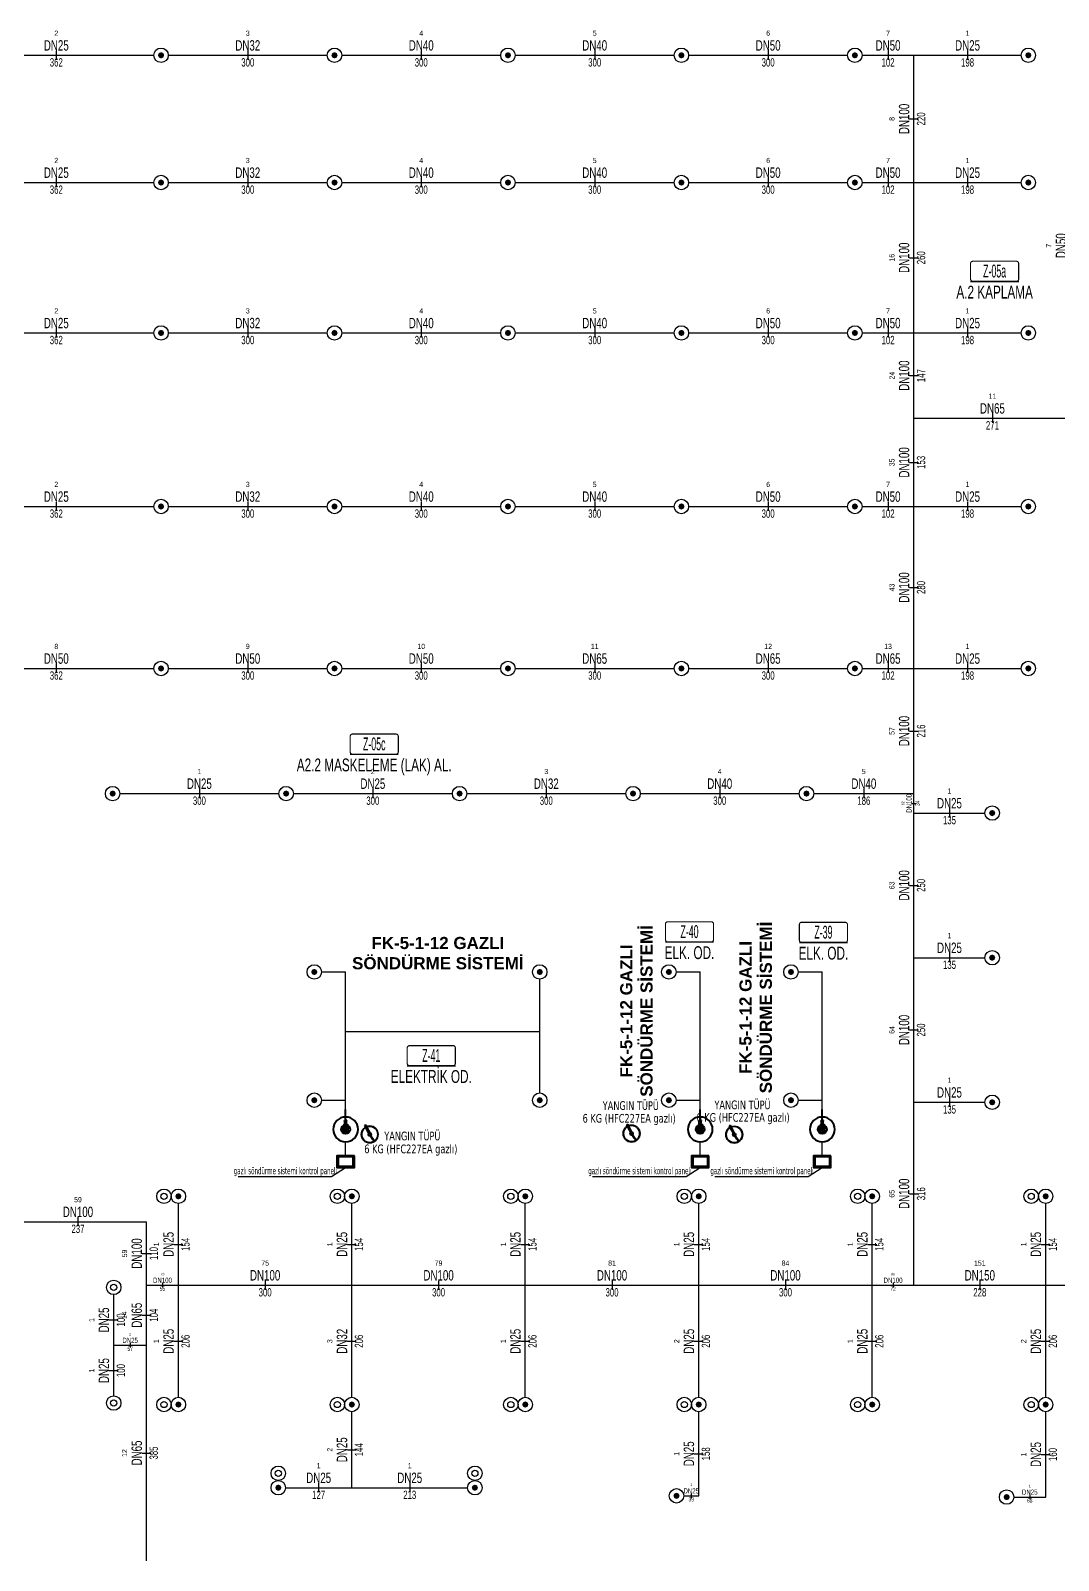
# Model space of a CAD drawing. Header units: centimetres. Extents: x 394264 to 551709, y 50011 to 59011.
# Drawn here: x 484624 to 486402, y 54333 to 56978 of the extents above; entities that cross this region are included whole.
import ezdxf
from ezdxf.enums import TextEntityAlignment as Align

# ---------------------------------------------------------------- set-up
doc = ezdxf.new("R2010")
doc.units = ezdxf.units.CM
doc.layers.get('0').update_dxf_attribs({"lineweight": 9})
for name, color, linetype in [('-M-MAHAL-DEBILER', 7, 'Continuous'), ('-M-MAHAL-ETIKET-NOT', 7, 'Continuous'), ('-M-MAHAL-ETIKET-NOTM', 7, 'Continuous'), ('-M-MAHAL-ETK-', 7, 'Continuous'), ('-M-MAHAL-HAVA-DEGISIM', 7, 'Continuous'), ('-M-MAHAL-NO', 7, 'Continuous'), ('-M-MAHAL-NOM', 7, 'Continuous'), ('-M-YNGN-BORUID', 7, 'Continuous'), ('-M-YNGN-BORUUZUN', 7, 'Continuous'), ('-M-YNGN-BORUYUK', 7, 'Continuous'), ('-M-YNGN-SPR-YUK', 7, 'Continuous'), ('-M-YNGN-ZON4-CAP-', 7, 'Continuous'), ('-M-YNGN-ZON4-SPR-', 7, 'Continuous')]:
    doc.layers.add(name, color=color, linetype=linetype)
for name, color, linetype, lineweight in [('-M-SPRINKLER PIPE_GAS', 190, 'Y1', 30), ('-M-SPRINKLER PIPE_GAS-SPR-', 7, 'Continuous', 30), ('-M-YNGN-ZON4', 3, 'SP', 30), ('0-KRCN-YNG-BORU', 1, 'boruYLINE', 40), ('0-KRCN-YNG-T-SPRİNKLER-ÇAP', 2, 'Continuous', 30), ('0-MEK-YNG-YANGINDOLABI', 171, 'Continuous', 35), ('0-MEK-YNG-YAZI', 71, 'Continuous', 35)]:
    doc.layers.add(name, color=color, linetype=linetype, lineweight=lineweight)
doc.layers.add('-M-YNGN-SPR-CAPCIZGI', color=188, linetype='Continuous', plot=False)
doc.styles.add('-M-ISSO-TEXT-TTF', font='ARIALN.TTF')
doc.styles.add('-M-MHLETK-NOT', font='romans.shx', dxfattribs={"width": 0.7})
doc.styles.add('-M-MHLETK-TEXT', font='ARIALN.TTF', dxfattribs={"width": 0.7})
doc.styles.add('CAP', font='ARIALNB.TTF')
doc.styles.add('CIZGI', font='tahoma.ttf', dxfattribs={"width": 0.8, "oblique": 20})
doc.styles.add('HCAD', font='HCAD.SHX', dxfattribs={"width": 0.8, "height": 0.2})
doc.styles.add('Kalin02', font='arialbd.ttf')
doc.styles.add('PIPESIZE', font='hcad.shx', dxfattribs={"width": 0.8})
doc.styles.add('ROMANS', font='tahoma.ttf', dxfattribs={"width": 0.8})
doc.styles.add('SPR-NOT', font='romans.shx')
doc.styles.get("Standard").update_dxf_attribs({"font": 'arial.ttf'})
doc.styles.add('ÇAP', font='tahoma.ttf')
doc.linetypes.add('boruYLINE', pattern='A,50,-0.8,["Y",CAP,S=7,R=0,X=0,Y=-3],-7', length=57.8)
doc.linetypes.add('SP', pattern='A,2,-0.1,["SP",CIZGI,S=0.14,R=0.2,X=0,Y=-0.07],-0.255', length=2.355)
doc.linetypes.add('Y1', pattern='A,2,-0.15,["Y",Standard,S=0.2,R=0.2,X=0,Y=-0.1],-0.25', length=2.4)

# ---------------------------------------------------------------- blocks, each defined once
blk = doc.blocks.new('M-MHLETK-YNG')
at = {"layer": '-M-MAHAL-ETIKET-NOTM', "color": 3, "style": '-M-ISSO-TEXT-TTF', "width": 0.8, "flags": 8}
blk.add_attdef('MAH-ADI2', text='', height=1.11, dxfattribs=at).set_placement((0, -2.55), align=Align.MIDDLE_CENTER)
at = {"layer": '-M-MAHAL-HAVA-DEGISIM', "style": '-M-MHLETK-NOT', "width": 0.5, "flags": 8}
blk.add_attdef('HAVADEG', text='', height=0.6, dxfattribs=at).set_placement((0, 3.61), align=Align.MIDDLE_CENTER)
blk.add_wipeout([(-2.08, 1.74), (2.08, 1.74), (2.08, 0), (-2.08, 0)]).dxf.layer = '-M-MAHAL-ETK-'
at = {"layer": '-M-MAHAL-ETK-', "color": 0}
for p, q in [((-2.08, 0), (2.08, 0)), ((-1.16, 0), (-1.16, 0))]:
    blk.add_line(p, q, dxfattribs=at)
blk.add_lwpolyline([(-1.88, 1.74, 0.1, 0.1, 0), (1.88, 1.74, 0.1, 0.1, -0.414214), (2.08, 1.54, 0.1, 0.1, 0), (2.08, 0.2, 0.1, 0.1, -0.414214), (1.88, 0, 0.1, 0.1, 0), (-1.88, 0, 0.1, 0.1, -0.414214), (-2.08, 0.2, 0.1, 0.1, 0), (-2.08, 1.54, 0.1, 0.1, -0.414214)], format="xyseb", close=True, dxfattribs=at)
at = {"layer": '-M-MAHAL-DEBILER', "color": 4, "style": '-M-MHLETK-NOT', "width": 0.5, "flags": 8}
blk.add_attdef('DEBIS', text='', height=0.4, dxfattribs=at).set_placement((-2.17, 2.15), align=Align.MIDDLE_CENTER)
at = {"layer": '-M-MAHAL-DEBILER', "color": 191, "style": '-M-MHLETK-NOT', "width": 0.5, "flags": 8}
blk.add_attdef('DEBIR', text='', height=0.4, dxfattribs=at).set_placement((-1.61, 2.15), align=Align.MIDDLE_CENTER)
at = {"layer": '-M-MAHAL-DEBILER', "color": 31, "style": '-M-MHLETK-NOT', "width": 0.5, "flags": 8}
blk.add_attdef('DEBIF', text='', height=0.4, dxfattribs=at).set_placement((1.59, 2.15), align=Align.MIDDLE_CENTER)
at = {"layer": '-M-MAHAL-DEBILER', "color": 1, "style": '-M-MHLETK-NOT', "width": 0.5, "flags": 8}
blk.add_attdef('DEBIE', text='', height=0.4, dxfattribs=at).set_placement((2.32, 2.15), align=Align.MIDDLE_CENTER)
at = {"layer": '-M-MAHAL-ETIKET-NOT', "color": 3}
for tag, height, style, width, flags, p in [('KIS', 0.04, '-M-MHLETK-NOT', 0.5, 9, (-2.59, 1.62)), ('ALAN', 0.04, '-M-MHLETK-NOT', 0.5, 9, (-2.58, 1.56)), ('RH', 0.04, '-M-MHLETK-NOT', 0.5, 9, (-2.39, 1.62)), ('YUKSEKLIK', 0.04, '-M-MHLETK-NOT', 0.5, 9, (-2.32, 1.56)), ('YAZ', 0.04, '-M-MHLETK-NOT', 0.5, 9, (-2.18, 1.62)), ('MAH-ADI', 1.11, '-M-ISSO-TEXT-TTF', 0.8, 8, (0, -0.93))]:
    blk.add_attdef(tag, text='', height=height, dxfattribs=dict(at, style=style, width=width, flags=flags)).set_placement(p, align=Align.MIDDLE_CENTER)
at = {"layer": '-M-MAHAL-ETIKET-NOT', "color": 3, "style": '-M-MHLETK-NOT', "width": 0.5, "flags": 9}
for tag, p, height in [('HL', (-2.62, 1.49), 0.0286), ('KLKTR', (-2.62, 1.42), 0.04), ('RDY-BOY1', (-2.61, 1.37), 0.0286), ('RDY-BOY2', (-2.61, 1.32), 0.0286), ('HLA', (-2.52, 1.49), 0.0286), ('RDY-TIP1', (-2.5, 1.37), 0.0286), ('RDY-TIP2', (-2.5, 1.32), 0.0286), ('RDY-ADET1', (-2.39, 1.37), 0.0286), ('RDY-ADET2', (-2.39, 1.32), 0.0286), ('RDY-ISI1', (-2.27, 1.37), 0.0286), ('RDY-ISI2', (-2.27, 1.32), 0.0286), ('SHG', (-2.23, 1.49), 0.0286), ('AHU', (-2.23, 1.44), 0.0286), ('LHG', (-2.13, 1.49), 0.0286), ('RDY-BNP1', (-2.1, 1.37), 0.0286), ('RDY-BNP2', (-2.1, 1.32), 0.0286), ('HG', (-2.04, 1.49), 0.0286), ('HGA', (-1.96, 1.49), 0.0286), ('EF', (-1.96, 1.44), 0.0286), ('RDY-BNK1', (-1.96, 1.37), 0.0286), ('RDY-BNK2', (-1.96, 1.32), 0.0286), ('RDY-BOY3', (-2.61, 1.27), 0.0286), ('RDY-BOY4', (-2.61, 1.22), 0.0286), ('KON-BOY1', (-2.61, 1.14), 0.0286), ('KON-BOY2', (-2.61, 1.09), 0.0286), ('KON-BOY3', (-2.61, 1.04), 0.0286), ('FCU-TIP1', (-2.61, 0.96), 0.0286), ('FCU-TIP2', (-2.61, 0.91), 0.0286), ('FCU-TIP3', (-2.61, 0.86), 0.0286), ('VRV-TIP1', (-2.61, 0.76), 0.0286), ('VRV-TIP2', (-2.61, 0.71), 0.0286), ('FCU-ADET1', (-2.52, 0.96), 0.0286), ('FCU-ADET2', (-2.52, 0.91), 0.0286), ('FCU-ADET3', (-2.52, 0.86), 0.0286), ('VRV-ADET1', (-2.52, 0.76), 0.0286), ('VRV-ADET2', (-2.52, 0.71), 0.0286), ('RDY-TIP3', (-2.5, 1.27), 0.0286), ('RDY-TIP4', (-2.5, 1.22), 0.0286), ('KON-TIP1', (-2.5, 1.14), 0.0286), ('KON-TIP2', (-2.5, 1.09), 0.0286), ('KON-TIP3', (-2.5, 1.04), 0.0286), ('FCU-KAP1', (-2.4, 0.96), 0.0286), ('FCU-KAP2', (-2.4, 0.91), 0.0286), ('FCU-KAP3', (-2.4, 0.86), 0.0286), ('VRV-KAP1', (-2.4, 0.76), 0.0286), ('VRV-KAP2', (-2.4, 0.71), 0.0286), ('RDY-ADET3', (-2.39, 1.27), 0.0286), ('RDY-ADET4', (-2.39, 1.22), 0.0286), ('KON-ADET1', (-2.39, 1.14), 0.0286), ('KON-ADET2', (-2.39, 1.09), 0.0286), ('KON-ADET3', (-2.39, 1.04), 0.0286), ('FCU-DUY1', (-2.27, 0.96), 0.0286), ('FCU-DUY2', (-2.27, 0.91), 0.0286), ('FCU-DUY3', (-2.27, 0.86), 0.0286), ('VRV-DUY1', (-2.27, 0.76), 0.0286), ('VRV-DUY2', (-2.27, 0.71), 0.0286), ('RDY-ISI3', (-2.27, 1.27), 0.0286), ('RDY-ISI4', (-2.27, 1.22), 0.0286), ('KON-ISI1', (-2.27, 1.14), 0.0286), ('KON-ISI2', (-2.27, 1.09), 0.0286), ('KON-ISI3', (-2.27, 1.04), 0.0286), ('FCU-SOG1', (-2.15, 0.96), 0.0286), ('FCU-SOG2', (-2.15, 0.91), 0.0286), ('FCU-SOG3', (-2.15, 0.86), 0.0286), ('VRV-SOG1', (-2.15, 0.76), 0.0286), ('VRV-SOG2', (-2.15, 0.71), 0.0286), ('RDY-BNP3', (-2.1, 1.27), 0.0286), ('RDY-BNP4', (-2.1, 1.22), 0.0286), ('KON-BNP1', (-2.1, 1.14), 0.0286), ('KON-BNP2', (-2.1, 1.09), 0.0286), ('KON-BNP3', (-2.1, 1.04), 0.0286), ('FCU-ISI1', (-2.04, 0.96), 0.0286), ('FCU-ISI2', (-2.04, 0.91), 0.0286), ('FCU-ISI3', (-2.04, 0.86), 0.0286), ('VRV-ISI1', (-2.04, 0.76), 0.0286), ('VRV-ISI2', (-2.04, 0.71), 0.0286), ('RDY-BNK3', (-1.96, 1.27), 0.0286), ('RDY-BNK4', (-1.96, 1.22), 0.0286), ('KON-BNK1', (-1.96, 1.14), 0.0286), ('KON-BNK2', (-1.96, 1.09), 0.0286), ('KON-BNK3', (-1.96, 1.04), 0.0286), ('FCU-DEBI1', (-1.95, 0.96), 0.0286), ('FCU-DEBI2', (-1.95, 0.91), 0.0286), ('FCU-DEBI3', (-1.95, 0.86), 0.0286), ('VRV-DEBI1', (-1.95, 0.76), 0.0286), ('VRV-DEBI2', (-1.95, 0.71), 0.0286), ('FCU-BNP1', (-1.83, 0.96), 0.0286), ('FCU-BNP2', (-1.83, 0.91), 0.0286), ('FCU-BNP3', (-1.83, 0.86), 0.0286), ('VRV-BNP1', (-1.83, 0.76), 0.0286), ('VRV-BNP2', (-1.83, 0.71), 0.0286), ('FCU-BNK1', (-1.61, 0.96), 0.0286), ('FCU-BNK2', (-1.61, 0.91), 0.0286), ('FCU-BNK3', (-1.61, 0.86), 0.0286), ('VRV-BNK1', (-1.61, 0.76), 0.0286), ('VRV-BNK2', (-1.61, 0.71), 0.0286)]:
    blk.add_attdef(tag, p, '', height=height, dxfattribs=at)
at = {"layer": '-M-MAHAL-HAVA-DEGISIM', "style": '-M-MHLETK-NOT', "width": 0.5, "flags": 8}
blk.add_attdef('HAVA', text='', height=0.6, dxfattribs=at).set_placement((0, 2.4), align=Align.MIDDLE_CENTER)
at = {"layer": '-M-MAHAL-NO', "color": 7, "style": '-M-MHLETK-TEXT', "width": 0.6, "flags": 8}
blk.add_attdef('MAH-NO', text='', height=1.11, dxfattribs=at).set_placement((0, 0.89), align=Align.MIDDLE_CENTER)
at = {"layer": '-M-MAHAL-NOM', "color": 7, "style": '-M-MHLETK-TEXT', "width": 0.6, "flags": 8}
blk.add_attdef('MAH-NOM', text='', height=1.11, dxfattribs=at).set_placement((0, 0.89), align=Align.MIDDLE_CENTER)
blk = doc.blocks.new('G$C03FB175B')
at = {"layer": '0-MEK-YNG-YANGINDOLABI', "linetype": 'Continuous'}
for p, q in [((-8.8, 15.1), (-6.6, 16.3)), ((0.8, -3.4), (-8.8, 15.1)), ((3, -2), (-6.6, 16.3)), ((0.8, -3.4), (3, -2))]:
    blk.add_line(p, q, dxfattribs=at)
blk.add_circle((0, 0), 14.6, dxfattribs=at)
at = {"layer": '0-MEK-YNG-YANGINDOLABI', "color": 200}
for radius in [13.8, 2.8, 2.06]:
    blk.add_circle((0, 0), radius, dxfattribs=at)
for centre, radius, start, end in [((30.3, 11.3), 32.5, 206.37, 226.4618), ((28.1, 10), 28.5, 205.7033, 228.3821)]:
    blk.add_arc(centre, radius, start, end, dxfattribs=at)
blk = doc.blocks.new('A$C720C2B39')
at = {"layer": '0-KRCN-YNG-BORU', "color": 2}
for p, q in [((10.1, -9.1), (7.9, -9.1)), ((7.9, -9.1), (7.9, -10.4)), ((8.7, -9.6), (8.5, -9.8)), ((8.5, -9.8), (8.5, -10.2)), ((8.5, -10.2), (8.5, -14.1)), ((8.7, -4.9), (11.4, -4.9)), ((8.7, -5.5), (8.7, -4.9)), ((10, -5.5), (8.7, -5.5)), ((10.1, -9.6), (8.7, -9.6)), ((8.8, -10.2), (8.8, -9.6)), ((8.8, -13.7), (8.8, -10.2)), ((8.9, -9.1), (8.9, -10.1)), ((9, -9.1), (9, -5.5)), ((10, -5.5), (11.4, -5.5)), ((10, -9.1), (12.1, -9.1)), ((10, -9.6), (11.4, -9.6)), ((11, -9.1), (11, -5.5)), ((11.1, -9.1), (11.1, -10.1)), ((11.3, -10.2), (11.3, -9.6)), ((11.3, -10.2), (11.3, -9.8)), ((11.3, -13.8), (11.3, -10.2)), ((11.4, -5.5), (11.4, -4.9)), ((11.4, -9.6), (11.5, -9.8)), ((11.5, -9.8), (11.5, -10.2)), ((11.5, -10.2), (11.5, -14.1)), ((12.1, -9.1), (12.1, -10.5))]:
    blk.add_line(p, q, dxfattribs=at)
at = {"layer": '0-KRCN-YNG-BORU', "linetype": 'Continuous'}
blk.add_circle((10, -15), 14, dxfattribs=at)
at = {"layer": '0-KRCN-YNG-BORU', "extrusion": (0, 0, -1)}
blk.add_ellipse((10, -15), major_axis=(-3.53, -3.53), ratio=1, start_param=1.570796326794881, end_param=7.853981633974467, dxfattribs=at)
at = {"layer": '0-KRCN-YNG-BORU', "color": 2, "extrusion": (0, 0, -1)}
for centre, major_axis, start_param, end_param in [((8, -13.5), (-0.831, -0.831), 5.885701, 9.508103), ((8, -16.4), (-0.831, -0.831), 4.629064, 8.251465), ((10, -15), (-1.25, -1.25), 1.570796326794851, 7.853981633974437), ((10.8, -12.6), (-0.831, -0.831), 0.859153, 4.481554), ((10.8, -17.3), (0.831, -0.831), 4.943224, 8.565625), ((12.5, -15), (-0.831, -0.831), 2.11579, 5.738191)]:
    blk.add_ellipse(centre, major_axis=major_axis, ratio=1, start_param=start_param, end_param=end_param, dxfattribs=at)
for major_axis in [(-1.75, -1.75), (-0.54, 0.54)]:
    blk.add_ellipse((10, -15), major_axis=major_axis, ratio=1, dxfattribs=at)
blk = doc.blocks.new('Z$W@#30031')
at = {"layer": '0-KRCN-YNG-BORU'}
blk.add_line((3.6, -4), (9.5, -14.9), dxfattribs=at)
at = {"linetype": 'Continuous', "rotation": 208.4401561109014}
blk.add_blockref('A$C720C2B39', (14.8, -3.6), dxfattribs=at)
blk = doc.blocks.new('SP-C-UP-12')
at = {"ltscale": 10}
blk.add_line((0, 0), (0, 0), dxfattribs=at)
at = {"color": 1, "linetype": 'Continuous'}
blk.add_circle((0, 0), 12.5, dxfattribs=at)
at = {"ltscale": 10}
for points in [[(-5.4, 0), (-3.8, 3.8), (-3.8, -3.8), (0, 5.4)], [(-3.8, -3.8), (0, 5.4), (0, -5.4), (3.8, 3.8)], [(0, -5.4), (3.8, 3.8), (3.8, -3.8), (5.4, 0)]]:
    blk.add_solid(points, dxfattribs=at)
at = {"layer": '-M-YNGN-SPR-YUK', "style": 'SPR-NOT', "width": 0.5, "flags": 9}
for tag, p in [('YUK', (0, 17.8)), ('CAP', (0, 14.4)), ('TIP', (0.2, 10.8))]:
    blk.add_attdef(tag, text='', height=2.5, dxfattribs=at).set_placement(p, align=Align.MIDDLE_CENTER)
blk = doc.blocks.new('-M-Yangın_not')
at = {"color": 7, "linetype": 'ByBlock'}
blk.add_wipeout([(139, 36.7), (139, -36.6), (-139, -36.6), (-139, 36.7)], dxfattribs=at)
blk.add_wipeout([(139, -36.7), (139, 36.7), (-139, 36.7), (-139, -36.7)], dxfattribs=at)
at = {"color": 0, "linetype": 'ByBlock', "width": 0.9}
for tag, p in [('ALAN', (1.9, 16.7)), ('MODUL', (1.9, -16.7))]:
    blk.add_attdef(tag, text='', height=20, dxfattribs=at).set_placement(p, align=Align.MIDDLE_CENTER)
blk = doc.blocks.new('SP-C-PU-12')
at = {"ltscale": 10}
blk.add_line((0, 0), (0, 0), dxfattribs=at)
at = {"color": 1, "linetype": 'Continuous'}
for centre in [(0, 0), (25, 0)]:
    blk.add_circle(centre, 12.5, dxfattribs=at)
at = {"ltscale": 10}
blk.add_circle((25, 0), 5.37, dxfattribs=at)
for points in [[(-5.4, 0), (-3.8, 3.8), (-3.8, -3.8), (0, 5.4)], [(-3.8, -3.8), (0, 5.4), (0, -5.4), (3.8, 3.8)], [(0, -5.4), (3.8, 3.8), (3.8, -3.8), (5.4, 0)]]:
    blk.add_solid(points, dxfattribs=at)
at = {"layer": '-M-YNGN-SPR-YUK', "style": 'SPR-NOT', "width": 0.5, "flags": 9}
for tag, p in [('YUK', (0, 17.8)), ('CAP', (0, 14.4)), ('TIP', (0.2, 10.8))]:
    blk.add_attdef(tag, text='', height=2.5, dxfattribs=at).set_placement(p, align=Align.MIDDLE_CENTER)
blk = doc.blocks.new('SP-C-PE-12')
at = {"ltscale": 10}
blk.add_line((0, 0), (0, 0), dxfattribs=at)
at = {"color": 1, "linetype": 'Continuous'}
blk.add_circle((0, 0), 12.5, dxfattribs=at)
blk.add_circle((0, 0), 5.37)
at = {"layer": '-M-YNGN-SPR-YUK', "style": 'SPR-NOT', "width": 0.5, "flags": 9}
for tag, p in [('YUK', (0, 17.8)), ('CAP', (0, 14.4)), ('TIP', (0.2, 10.8))]:
    blk.add_attdef(tag, text='', height=2.5, dxfattribs=at).set_placement(p, align=Align.MIDDLE_CENTER)
blk = doc.blocks.new('SPRKL100')
at = {"layer": '-M-YNGN-SPR-CAPCIZGI'}
blk.add_line((0, 0.43), (0, -0.43), dxfattribs=at)
at = {"layer": '-M-YNGN-BORUID', "color": 0, "style": 'HCAD', "width": 0.8, "flags": 1}
blk.add_attdef('DIC', text='', height=0.4, dxfattribs=at).set_placement((0, -1.69), align=Align.CENTER)
at = {"layer": '-M-YNGN-BORUUZUN', "color": 0, "style": 'HCAD', "width": 0.7}
blk.add_attdef('BOY', text='', height=0.8, dxfattribs=at).set_placement((0, -1.08), align=Align.CENTER)
at = {"layer": '-M-YNGN-BORUYUK', "color": 6, "style": 'PIPESIZE', "width": 0.8}
blk.add_attdef('YUK', text='', height=0.5, dxfattribs=at).set_placement((0, 1.87), align=Align.CENTER)
at = {"color": 0, "style": 'PIPESIZE', "width": 0.7}
blk.add_attdef('CAP', text='', height=1, dxfattribs=at).set_placement((0, 0.45), align=Align.CENTER)
blk = doc.blocks.new('A$C69E72E55')
at = {"layer": '-M-YNGN-ZON4', "ltscale": 50}
for p, q in [((484499.7, 56935.1), (484837.2, 56935.1)), ((484862.2, 56935.1), (485137.2, 56935.1)), ((485162.2, 56935.1), (485437.2, 56935.1)), ((485462.2, 56935.1), (485737.2, 56935.1)), ((485762.2, 56935.1), (486037.2, 56935.1)), ((486062.2, 56935.1), (486151.9, 56935.1)), ((486151.9, 56935.1), (486337.2, 56935.1)), ((486151.9, 56715.1), (486151.9, 56935.1)), ((484499.7, 56715.1), (484837.2, 56715.1)), ((484862.2, 56715.1), (485137.2, 56715.1)), ((485162.2, 56715.1), (485437.2, 56715.1)), ((485462.2, 56715.1), (485737.2, 56715.1)), ((485762.2, 56715.1), (486037.2, 56715.1)), ((486062.2, 56715.1), (486151.9, 56715.1)), ((486151.9, 56715.1), (486337.2, 56715.1)), ((486151.9, 56455.1), (486151.9, 56715.1)), ((484499.7, 56455.1), (484837.2, 56455.1)), ((484862.2, 56455.1), (485137.2, 56455.1)), ((485162.2, 56455.1), (485437.2, 56455.1)), ((485462.2, 56455.1), (485737.2, 56455.1)), ((485762.2, 56455.1), (486037.2, 56455.1)), ((486062.2, 56455.1), (486151.9, 56455.1)), ((486151.9, 56455.1), (486337.2, 56455.1)), ((486151.9, 56307.6), (486151.9, 56455.1)), ((486151.9, 56307.6), (486423.2, 56307.6)), ((486151.9, 56155.1), (486151.9, 56307.6)), ((484499.7, 56155.1), (484837.2, 56155.1)), ((484862.2, 56155.1), (485137.2, 56155.1)), ((485162.2, 56155.1), (485437.2, 56155.1)), ((485462.2, 56155.1), (485737.2, 56155.1)), ((485762.2, 56155.1), (486037.2, 56155.1)), ((486062.2, 56155.1), (486151.9, 56155.1)), ((486151.9, 56155.1), (486337.2, 56155.1)), ((486151.9, 55875.1), (486151.9, 56155.1)), ((484499.7, 55875.1), (484837.2, 55875.1)), ((484862.2, 55875.1), (485137.2, 55875.1)), ((485162.2, 55875.1), (485437.2, 55875.1)), ((485462.2, 55875.1), (485737.2, 55875.1)), ((485762.2, 55875.1), (486037.2, 55875.1)), ((486062.2, 55875.1), (486151.9, 55875.1)), ((486151.9, 55875.1), (486337.2, 55875.1)), ((486151.9, 55658.8), (486151.9, 55875.1)), ((484778.5, 55658.8), (485053.5, 55658.8)), ((485078.5, 55658.8), (485353.5, 55658.8)), ((485378.5, 55658.8), (485653.5, 55658.8)), ((485678.5, 55658.8), (485953.5, 55658.8)), ((485978.5, 55658.8), (486151.9, 55658.8)), ((486151.9, 55625.1), (486151.9, 55658.8)), ((486151.9, 55625.1), (486274.7, 55625.1)), ((486151.9, 55375.1), (486151.9, 55625.1)), ((486151.9, 55375.1), (486274.7, 55375.1)), ((486151.9, 55125.1), (486151.9, 55375.1)), ((486151.9, 54808.9), (486151.9, 55125.1)), ((486151.9, 55125.1), (486274.7, 55125.1)), ((484879.7, 54808.9), (484879.7, 54950.1)), ((485179.7, 54808.9), (485179.7, 54950.1)), ((485479.7, 54808.9), (485479.7, 54950.1)), ((485779.7, 54808.9), (485779.7, 54950.1)), ((486079.7, 54808.9), (486079.7, 54950.1)), ((486379.7, 54808.9), (486379.7, 54950.1)), ((484587.2, 54918.6), (484824.7, 54918.6)), ((484824.7, 54808.9), (484824.7, 54918.6)), ((484824.7, 54705.1), (484824.7, 54808.9)), ((484824.7, 54808.9), (484879.7, 54808.9)), ((484879.7, 54615.1), (484879.7, 54808.9)), ((484879.7, 54808.9), (485179.7, 54808.9)), ((485179.7, 54615.1), (485179.7, 54808.9)), ((485179.7, 54808.9), (485479.7, 54808.9)), ((485479.7, 54615.1), (485479.7, 54808.9)), ((485479.7, 54808.9), (485779.7, 54808.9)), ((485779.7, 54615.1), (485779.7, 54808.9)), ((485779.7, 54808.9), (486079.7, 54808.9)), ((486079.7, 54615.1), (486079.7, 54808.9)), ((486079.7, 54808.9), (486151.9, 54808.9)), ((486151.9, 54808.9), (486379.7, 54808.9)), ((486379.7, 54615.1), (486379.7, 54808.9)), ((486379.7, 54808.9), (486679.7, 54808.9)), ((484767.9, 54705.1), (484767.9, 54792.6)), ((484767.9, 54705.1), (484824.7, 54705.1)), ((484767.9, 54617.6), (484767.9, 54705.1)), ((484824.7, 54332.6), (484824.7, 54705.1)), ((485179.7, 54458.8), (485179.7, 54590.1)), ((485779.7, 54444.8), (485779.7, 54590.1)), ((486379.7, 54442.6), (486379.7, 54590.1)), ((485065, 54458.8), (485179.7, 54458.8)), ((485179.7, 54458.8), (485380, 54458.8)), ((485753.7, 54444.8), (485779.7, 54444.8)), ((486324.7, 54442.6), (486379.7, 54442.6))]:
    blk.add_line(p, q, dxfattribs=at)
at = {"layer": '-M-YNGN-ZON4-CAP-'}
for p, xscale, yscale, zscale, values in [((484668.5, 56935.1), 18, 18, 18, {'YUK': '2', 'CAP': 'DN25', 'BOY': '362'}), ((484999.7, 56935.1), 18, 18, 18, {'YUK': '3', 'CAP': 'DN32', 'BOY': '300'}), ((485299.7, 56935.1), 18, 18, 18, {'YUK': '4', 'CAP': 'DN40', 'BOY': '300'}), ((485599.7, 56935.1), 18, 18, 18, {'YUK': '5', 'CAP': 'DN40', 'BOY': '300'}), ((485899.7, 56935.1), 18, 18, 18, {'YUK': '6', 'CAP': 'DN50', 'BOY': '300'}), ((486107.1, 56935.1), 18, 18, 18, {'YUK': '7', 'CAP': 'DN50', 'BOY': '102'}), ((486244.6, 56935.1), 18, 18, 18, {'YUK': '1', 'CAP': 'DN25', 'BOY': '198'}), ((484668.5, 56715.1), 18, 18, 18, {'YUK': '2', 'CAP': 'DN25', 'BOY': '362'}), ((484999.7, 56715.1), 18, 18, 18, {'YUK': '3', 'CAP': 'DN32', 'BOY': '300'}), ((485299.7, 56715.1), 18, 18, 18, {'YUK': '4', 'CAP': 'DN40', 'BOY': '300'}), ((485599.7, 56715.1), 18, 18, 18, {'YUK': '5', 'CAP': 'DN40', 'BOY': '300'}), ((485899.7, 56715.1), 18, 18, 18, {'YUK': '6', 'CAP': 'DN50', 'BOY': '300'}), ((486107.1, 56715.1), 18, 18, 18, {'YUK': '7', 'CAP': 'DN50', 'BOY': '102'}), ((486244.6, 56715.1), 18, 18, 18, {'YUK': '1', 'CAP': 'DN25', 'BOY': '198'}), ((484668.5, 56455.1), 18, 18, 18, {'YUK': '2', 'CAP': 'DN25', 'BOY': '362'}), ((484999.7, 56455.1), 18, 18, 18, {'YUK': '3', 'CAP': 'DN32', 'BOY': '300'}), ((485299.7, 56455.1), 18, 18, 18, {'YUK': '4', 'CAP': 'DN40', 'BOY': '300'}), ((485599.7, 56455.1), 18, 18, 18, {'YUK': '5', 'CAP': 'DN40', 'BOY': '300'}), ((485899.7, 56455.1), 18, 18, 18, {'YUK': '6', 'CAP': 'DN50', 'BOY': '300'}), ((486107.1, 56455.1), 18, 18, 18, {'YUK': '7', 'CAP': 'DN50', 'BOY': '102'}), ((486244.6, 56455.1), 18, 18, 18, {'YUK': '1', 'CAP': 'DN25', 'BOY': '198'}), ((486287.6, 56307.6), 18, 18, 18, {'YUK': '11', 'CAP': 'DN65', 'BOY': '271'}), ((484668.5, 56155.1), 18, 18, 18, {'YUK': '2', 'CAP': 'DN25', 'BOY': '362'}), ((484999.7, 56155.1), 18, 18, 18, {'YUK': '3', 'CAP': 'DN32', 'BOY': '300'}), ((485299.7, 56155.1), 18, 18, 18, {'YUK': '4', 'CAP': 'DN40', 'BOY': '300'}), ((485599.7, 56155.1), 18, 18, 18, {'YUK': '5', 'CAP': 'DN40', 'BOY': '300'}), ((485899.7, 56155.1), 18, 18, 18, {'YUK': '6', 'CAP': 'DN50', 'BOY': '300'}), ((486107.1, 56155.1), 18, 18, 18, {'YUK': '7', 'CAP': 'DN50', 'BOY': '102'}), ((486244.6, 56155.1), 18, 18, 18, {'YUK': '1', 'CAP': 'DN25', 'BOY': '198'}), ((484668.5, 55875.1), 18, 18, 18, {'YUK': '8', 'CAP': 'DN50', 'BOY': '362'}), ((484999.7, 55875.1), 18, 18, 18, {'YUK': '9', 'CAP': 'DN50', 'BOY': '300'}), ((485299.7, 55875.1), 18, 18, 18, {'YUK': '10', 'CAP': 'DN50', 'BOY': '300'}), ((485599.7, 55875.1), 18, 18, 18, {'YUK': '11', 'CAP': 'DN65', 'BOY': '300'}), ((485899.7, 55875.1), 18, 18, 18, {'YUK': '12', 'CAP': 'DN65', 'BOY': '300'}), ((486107.1, 55875.1), 18, 18, 18, {'YUK': '13', 'CAP': 'DN65', 'BOY': '102'}), ((486244.6, 55875.1), 18, 18, 18, {'YUK': '1', 'CAP': 'DN25', 'BOY': '198'}), ((484916, 55658.8), 18, 18, 18, {'YUK': '1', 'CAP': 'DN25', 'BOY': '300'}), ((485216, 55658.8), 18, 18, 18, {'YUK': '2', 'CAP': 'DN25', 'BOY': '300'}), ((485516, 55658.8), 18, 18, 18, {'YUK': '3', 'CAP': 'DN32', 'BOY': '300'}), ((485816, 55658.8), 18, 18, 18, {'YUK': '4', 'CAP': 'DN40', 'BOY': '300'}), ((486065.2, 55658.8), 18, 18, 18, {'YUK': '5', 'CAP': 'DN40', 'BOY': '186'}), ((486213.3, 55625.1), 18, 18, 18, {'YUK': '1', 'CAP': 'DN25', 'BOY': '135'}), ((486213.3, 55375.1), 18, 18, 18, {'YUK': '1', 'CAP': 'DN25', 'BOY': '135'}), ((486213.3, 55125.1), 18, 18, 18, {'YUK': '1', 'CAP': 'DN25', 'BOY': '135'}), ((484706, 54918.6), 18, 18, 18, {'YUK': '59', 'CAP': 'DN100', 'BOY': '237'}), ((485029.7, 54808.9), 18, 18, 18, {'YUK': '75', 'CAP': 'DN100', 'BOY': '300'}), ((485329.7, 54808.9), 18, 18, 18, {'YUK': '79', 'CAP': 'DN100', 'BOY': '300'}), ((485629.7, 54808.9), 18, 18, 18, {'YUK': '81', 'CAP': 'DN100', 'BOY': '300'}), ((485929.7, 54808.9), 18, 18, 18, {'YUK': '84', 'CAP': 'DN100', 'BOY': '300'}), ((486265.8, 54808.9), 18, 18, 18, {'YUK': '151', 'CAP': 'DN150', 'BOY': '228'}), ((484852.2, 54808.9), 9, 9, 9, {'YUK': '73', 'CAP': 'DN100', 'BOY': '55'}), ((486115.8, 54808.9), 9, 9, 9, {'YUK': '86', 'CAP': 'DN100', 'BOY': '72'}), ((484796.3, 54705.1), 9, 9, 9, {'YUK': '2', 'CAP': 'DN25', 'BOY': '57'}), ((485122.3, 54458.8), 18, 18, 18, {'YUK': '1', 'CAP': 'DN25', 'BOY': '127'}), ((485279.8, 54458.8), 18, 18, 18, {'YUK': '1', 'CAP': 'DN25', 'BOY': '213'}), ((485766.7, 54444.8), 9, 9, 9, {'YUK': '1', 'CAP': 'DN25', 'BOY': '39'}), ((486352.2, 54442.6), 9, 9, 9, {'YUK': '1', 'CAP': 'DN25', 'BOY': '68'})]:
    blk.add_blockref('SPRKL100', p, dxfattribs=dict(at, xscale=xscale, yscale=yscale, zscale=zscale)).add_auto_attribs(values)
at = {"layer": '-M-YNGN-ZON4-CAP-', "rotation": 90}
for p, xscale, yscale, zscale, values in [((486151.9, 56825.1), 18, 18, 18, {'YUK': '8', 'CAP': 'DN100', 'BOY': '220'}), ((486423.2, 56605.9), 18, 18, 18, {'YUK': '7', 'CAP': 'DN50', 'BOY': '532'}), ((486151.9, 56585.1), 18, 18, 18, {'YUK': '16', 'CAP': 'DN100', 'BOY': '260'}), ((486151.9, 56381.3), 18, 18, 18, {'YUK': '24', 'CAP': 'DN100', 'BOY': '147'}), ((486151.9, 56231.3), 18, 18, 18, {'YUK': '35', 'CAP': 'DN100', 'BOY': '153'}), ((486151.9, 56015.1), 18, 18, 18, {'YUK': '43', 'CAP': 'DN100', 'BOY': '280'}), ((486151.9, 55766.9), 18, 18, 18, {'YUK': '57', 'CAP': 'DN100', 'BOY': '216'}), ((486151.9, 55641.9), 9, 9, 9, {'YUK': '62', 'CAP': 'DN100', 'BOY': '34'}), ((486151.9, 55500.1), 18, 18, 18, {'YUK': '63', 'CAP': 'DN100', 'BOY': '250'}), ((486151.9, 55250.1), 18, 18, 18, {'YUK': '64', 'CAP': 'DN100', 'BOY': '250'}), ((486151.9, 54967), 18, 18, 18, {'YUK': '65', 'CAP': 'DN100', 'BOY': '316'}), ((484824.7, 54863.7), 18, 18, 18, {'YUK': '59', 'CAP': 'DN100', 'BOY': '110'}), ((484879.7, 54879.5), 18, 18, 18, {'YUK': '1', 'CAP': 'DN25', 'BOY': '154'}), ((485179.7, 54879.5), 18, 18, 18, {'YUK': '1', 'CAP': 'DN25', 'BOY': '154'}), ((485479.7, 54879.5), 18, 18, 18, {'YUK': '1', 'CAP': 'DN25', 'BOY': '154'}), ((485779.7, 54879.5), 18, 18, 18, {'YUK': '1', 'CAP': 'DN25', 'BOY': '154'}), ((486079.7, 54879.5), 18, 18, 18, {'YUK': '1', 'CAP': 'DN25', 'BOY': '154'}), ((486379.7, 54879.5), 18, 18, 18, {'YUK': '1', 'CAP': 'DN25', 'BOY': '154'}), ((484824.7, 54757), 18, 18, 18, {'YUK': '14', 'CAP': 'DN65', 'BOY': '104'}), ((484767.9, 54748.8), 18, 18, 18, {'YUK': '1', 'CAP': 'DN25', 'BOY': '100'}), ((484879.7, 54712), 18, 18, 18, {'YUK': '1', 'CAP': 'DN25', 'BOY': '206'}), ((485179.7, 54712), 18, 18, 18, {'YUK': '3', 'CAP': 'DN32', 'BOY': '206'}), ((485479.7, 54712), 18, 18, 18, {'YUK': '1', 'CAP': 'DN25', 'BOY': '206'}), ((485779.7, 54712), 18, 18, 18, {'YUK': '2', 'CAP': 'DN25', 'BOY': '206'}), ((486079.7, 54712), 18, 18, 18, {'YUK': '1', 'CAP': 'DN25', 'BOY': '206'}), ((486379.7, 54712), 18, 18, 18, {'YUK': '2', 'CAP': 'DN25', 'BOY': '206'}), ((484767.9, 54661.3), 18, 18, 18, {'YUK': '1', 'CAP': 'DN25', 'BOY': '100'}), ((484824.7, 54518.8), 18, 18, 18, {'YUK': '12', 'CAP': 'DN65', 'BOY': '385'}), ((485179.7, 54524.4), 18, 18, 18, {'YUK': '2', 'CAP': 'DN25', 'BOY': '144'}), ((485779.7, 54517.4), 18, 18, 18, {'YUK': '1', 'CAP': 'DN25', 'BOY': '158'}), ((486379.7, 54516.3), 18, 18, 18, {'YUK': '1', 'CAP': 'DN25', 'BOY': '160'})]:
    blk.add_blockref('SPRKL100', p, dxfattribs=dict(at, xscale=xscale, yscale=yscale, zscale=zscale)).add_auto_attribs(values)
at = {"layer": '-M-YNGN-ZON4-SPR-', "ltscale": 50}
for p in [(484849.7, 56935.1), (485149.7, 56935.1), (485449.7, 56935.1), (485749.7, 56935.1), (486049.7, 56935.1), (486349.7, 56935.1), (484849.7, 56715.1), (485149.7, 56715.1), (485449.7, 56715.1), (485749.7, 56715.1), (486049.7, 56715.1), (486349.7, 56715.1), (484849.7, 56455.1), (485149.7, 56455.1), (485449.7, 56455.1), (485749.7, 56455.1), (486049.7, 56455.1), (486349.7, 56455.1), (484849.7, 56155.1), (485149.7, 56155.1), (485449.7, 56155.1), (485749.7, 56155.1), (486049.7, 56155.1), (486349.7, 56155.1), (484849.7, 55875.1), (485149.7, 55875.1), (485449.7, 55875.1), (485749.7, 55875.1), (486049.7, 55875.1), (486349.7, 55875.1), (486287.2, 55625.1), (486287.2, 55375.1), (486287.2, 55125.1)]:
    blk.add_blockref('SP-C-UP-12', p, dxfattribs=at)
at = {"layer": '-M-YNGN-ZON4-SPR-', "color": 3}
for name, p in [('SP-C-UP-12', (484766, 55658.8)), ('SP-C-UP-12', (485066, 55658.8)), ('SP-C-UP-12', (485366, 55658.8)), ('SP-C-UP-12', (485666, 55658.8)), ('SP-C-UP-12', (485966, 55658.8)), ('SP-C-PE-12', (484767.9, 54805.1)), ('SP-C-PE-12', (484767.9, 54605.1))]:
    blk.add_blockref(name, p, dxfattribs=at)
for name, p, rotation in [('SP-C-PU-12', (484879.7, 54962.6), 180), ('SP-C-PU-12', (485179.7, 54962.6), 180), ('SP-C-PU-12', (485479.7, 54962.6), 180), ('SP-C-PU-12', (485779.7, 54962.6), 180), ('SP-C-PU-12', (486079.7, 54962.6), 180), ('SP-C-PU-12', (486379.7, 54962.6), 180), ('SP-C-PU-12', (484879.7, 54602.6), 180), ('SP-C-PU-12', (485179.7, 54602.6), 180), ('SP-C-PU-12', (485479.7, 54602.6), 180), ('SP-C-PU-12', (485779.7, 54602.6), 180), ('SP-C-PU-12', (486079.7, 54602.6), 180), ('SP-C-PU-12', (486379.7, 54602.6), 180), ('SP-C-PU-12', (485052.5, 54458.8), 90), ('SP-C-PU-12', (485392.5, 54458.8), 90), ('SP-C-UP-12', (485741.2, 54444.8), 180), ('SP-C-UP-12', (486312.2, 54442.6), 180)]:
    blk.add_blockref(name, p, dxfattribs=dict(at, rotation=rotation))

msp = doc.modelspace()

# ---------------------------------------------------------------- linework, layer by layer
at = {"layer": '-M-MAHAL-DEBILER', "color": 4}
for p, q in [((485169, 55032.6), (485169, 55056.6)), ((485782.2, 55032.6), (485782.2, 55056.6)), ((485993.4, 55032.6), (485993.4, 55056.6))]:
    msp.add_line(p, q, dxfattribs=at)
at = {"layer": '-M-SPRINKLER PIPE_GAS', "ltscale": 60}
for p, q in [((485127.2, 55350.4, 0), (485169, 55350.4, 0)), ((485169, 55099.6), (485169, 55350.4, 0)), ((485504.7, 55141.2, 0), (485504.7, 55337.9, 0)), ((485740.5, 55350.4, 0), (485782.2, 55350.4, 0)), ((485782.2, 55099.6), (485782.2, 55350.4, 0)), ((485951.7, 55350.4, 0), (485993.4, 55350.4, 0)), ((485993.4, 55099.6), (485993.4, 55350.4, 0)), ((485169, 55247.6), (485504.7, 55247.6)), ((485127.2, 55128.7, 0), (485169, 55128.7, 0)), ((485740.5, 55128.7, 0), (485782.2, 55128.7, 0)), ((485951.7, 55128.7, 0), (485993.4, 55128.7, 0))]:
    msp.add_line(p, q, dxfattribs=at)
at = {"layer": '0-KRCN-YNG-BORU', "color": 3, "linetype": 'ByBlock', "ltscale": 1.6, "elevation": 0}
for points in [[(485184, 55032.6), (485154, 55032.6), (485154, 55012.6), (485184, 55012.6)], [(485182, 55030.6), (485156, 55030.6), (485156, 55014.6), (485182, 55014.6)], [(485797.2, 55032.6), (485767.2, 55032.6), (485767.2, 55012.6), (485797.2, 55012.6)], [(485795.2, 55030.6), (485769.2, 55030.6), (485769.2, 55014.6), (485795.2, 55014.6)], [(486008.4, 55032.6), (485978.4, 55032.6), (485978.4, 55012.6), (486008.4, 55012.6)], [(486006.4, 55030.6), (485980.4, 55030.6), (485980.4, 55014.6), (486006.4, 55014.6)]]:
    msp.add_lwpolyline(points, close=True, dxfattribs=at)
at = {"layer": '0-KRCN-YNG-T-SPRİNKLER-ÇAP'}
for p, q in [((485144.5, 54997.1, 0), (485169, 55012.6, 0)), ((485757.8, 54997.1, 0), (485782.2, 55012.6, 0)), ((485969, 54997.1, 0), (485993.4, 55012.6, 0)), ((484983, 54997.1, 0), (485144.5, 54997.1, 0)), ((485596.2, 54997.1, 0), (485757.8, 54997.1, 0)), ((485807.5, 54997.1, 0), (485969, 54997.1, 0))]:
    msp.add_line(p, q, dxfattribs=at)

# ---------------------------------------------------------------- block references
at = {"layer": '-M-MAHAL-ETK-', "xscale": 20, "yscale": 20, "zscale": 20}
for p, values in [((486291.4, 56544.3), {'MAH-NO': 'Z-05a', 'MAH-ADI': 'A.2 KAPLAMA'}), ((485218.4, 55726.9), {'MAH-NO': 'Z-05c', 'MAH-ADI': 'A2.2 MASKELEME (LAK) AL.'}), ((485763.7, 55402.4), {'MAH-NO': 'Z-40', 'MAH-ADI': 'ELK. OD.'}), ((485995.3, 55401.5), {'MAH-NO': 'Z-39', 'MAH-ADI': 'ELK. OD.'}), ((485317.1, 55188.3, 0), {'MAH-NO': 'Z-41', 'MAH-ADI': 'ELEKTRİK OD.'})]:
    msp.add_blockref('M-MHLETK-YNG', p, dxfattribs=at).add_auto_attribs(values)
at = {"layer": '-M-SPRINKLER PIPE_GAS-SPR-', "ltscale": 60}
for p in [(485114.7, 55350.4, 0), (485504.7, 55350.4, 0), (485114.7, 55128.7, 0), (485504.7, 55128.7, 0), (485728, 55128.7, 0), (485939.2, 55128.7, 0)]:
    msp.add_blockref('SP-C-UP-12', p, dxfattribs=at)
at = {"layer": '0-KRCN-YNG-BORU', "color": 3, "ltscale": 1.6, "xscale": -1.535714285714182, "yscale": 1.535714285714183, "zscale": 1.535714285714183, "rotation": 208.3803451032361}
for p in [(485167, 55085.5), (485780.2, 55085.5), (485991.4, 55085.5)]:
    msp.add_blockref('Z$W@#30031', p, dxfattribs=at)
at = {"layer": '0-MEK-YNG-YANGINDOLABI', "color": 200}
for p in [(485210.6, 55069.6), (485663.5, 55071), (485841.1, 55069.2)]:
    msp.add_blockref('G$C03FB175B', p, dxfattribs=at)

# ---------------------------------------------------------------- texts
at = {"layer": '0-KRCN-YNG-T-SPRİNKLER-ÇAP', "style": 'ÇAP', "width": 0.55}
for p in [(485064.7, 55005.3, 0), (485677.9, 55005.3, 0), (485889.1, 55005.3, 0)]:
    msp.add_text('gazlı söndürme sistemi kontrol paneli', height=12, dxfattribs=at).set_placement(p, align=Align.MIDDLE)
at = {"layer": '0-MEK-YNG-YAZI', "style": 'ROMANS', "width": 0.8}
for s, p in [('YANGIN TÜPÜ', (485662.1, 55121.2, 535.7)), ('YANGIN TÜPÜ', (485855.3, 55122.4, 535.7)), ('6 KG (HFC227EA gazlı)', (485659.3, 55095.6, 535.7)), ('6 KG (HFC227EA gazlı)', (485856.4, 55097.2, 535.7)), ('YANGIN TÜPÜ', (485284.3, 55068.6, 535.7)), ('6 KG (HFC227EA gazlı)', (485281.7, 55042.7, 535.7))]:
    msp.add_text(s, height=15, dxfattribs=at).set_placement(p, align=Align.MIDDLE)

# ---------------------------------------------------------------- next in the draw order: block references
at = {"layer": '-M-SPRINKLER PIPE_GAS-SPR-', "ltscale": 60}
for p in [(485728, 55350.4, 0), (485939.2, 55350.4, 0)]:
    msp.add_blockref('SP-C-UP-12', p, dxfattribs=at)
at = {"layer": '0-KRCN-YNG-T-SPRİNKLER-ÇAP'}
ref = msp.add_blockref('-M-Yangın_not', (485328.4, 55383), dxfattribs=dict(at, xscale=1.05, yscale=1.05, zscale=1.05))
ref.add_attrib('ALAN', 'FK-5-1-12 GAZLI', dxfattribs={"layer": '0', "color": 0, "linetype": 'ByBlock', "height": 21, "style": 'Kalin02'}).set_placement((485328.4, 55400.5), align=Align.MIDDLE_CENTER)
ref.add_attrib('MODUL', 'SÖNDÜRME SİSTEMİ', dxfattribs={"layer": '0', "color": 0, "linetype": 'ByBlock', "height": 21, "style": 'Kalin02'}).set_placement((485328.4, 55365.5), align=Align.MIDDLE_CENTER)

# ---------------------------------------------------------------- next in the draw order: block references
ref = msp.add_blockref('-M-Yangın_not', (485878.1, 55289), dxfattribs=dict(at, xscale=1.05, yscale=1.05, zscale=1.05, rotation=90))
ref.add_attrib('ALAN', 'FK-5-1-12 GAZLI', dxfattribs={"layer": '0', "color": 0, "linetype": 'ByBlock', "height": 21, "rotation": 90, "style": 'Kalin02'}).set_placement((485860.6, 55289), align=Align.MIDDLE_CENTER)
ref.add_attrib('MODUL', 'SÖNDÜRME SİSTEMİ', dxfattribs={"layer": '0', "color": 0, "linetype": 'ByBlock', "height": 21, "rotation": 90, "style": 'Kalin02'}).set_placement((485895.6, 55289), align=Align.MIDDLE_CENTER)
ref = msp.add_blockref('-M-Yangın_not', (485671.8, 55283), dxfattribs=dict(at, xscale=1.05, yscale=1.05, zscale=1.05, rotation=90))
ref.add_attrib('ALAN', 'FK-5-1-12 GAZLI', dxfattribs={"layer": '0', "color": 0, "linetype": 'ByBlock', "height": 21, "rotation": 90, "style": 'Kalin02'}).set_placement((485654.3, 55283), align=Align.MIDDLE_CENTER)
ref.add_attrib('MODUL', 'SÖNDÜRME SİSTEMİ', dxfattribs={"layer": '0', "color": 0, "linetype": 'ByBlock', "height": 21, "rotation": 90, "style": 'Kalin02'}).set_placement((485689.3, 55283), align=Align.MIDDLE_CENTER)

# ---------------------------------------------------------------- next in the draw order: block references
at = {"layer": '-M-YNGN-ZON4', "ltscale": 50}
msp.add_blockref('A$C69E72E55', (0, 0), dxfattribs=at)

doc.saveas('drawing.dxf')
